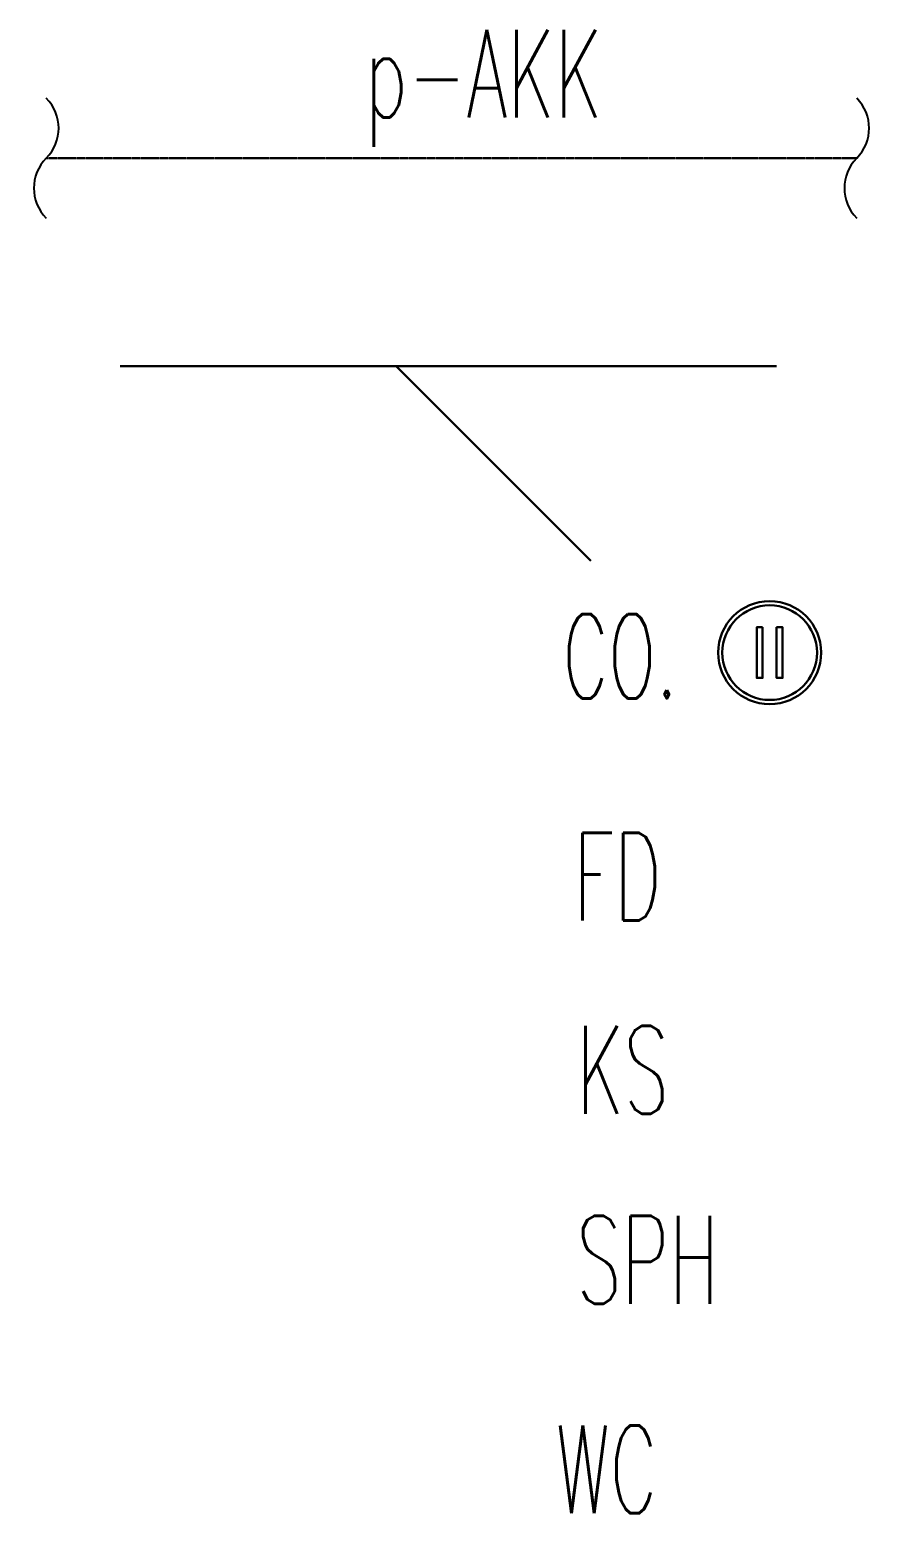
# Model space of a CAD drawing. Header units: millimetres. Extents: x -280308 to 6402717, y -14 to 2073074.
# Drawn here: x 12983 to 17782, y 580543 to 588984 of the extents above; entities that cross this region are included whole.
import ezdxf
from ezdxf.enums import TextEntityAlignment as Align

# ---------------------------------------------------------------- set-up
doc = ezdxf.new("R2010")
doc.units = ezdxf.units.MM
doc.linetypes.add('DASHDOT', pattern=[1, 0.5, -0.25, 0, -0.25])
doc.linetypes.add('Default', pattern=[0])
doc.layers.add('-ME-N.E.D LINE', color=160, linetype='Continuous', lineweight=30)
for name, color, linetype, lineweight, true_color in [('-P-AK', 7, 'Continuous', 30, 0xff0a0a), ('P-AKK', 7, 'DASHDOT', 30, 0xffff05), ('P-AKT', 7, 'Continuous', 30, 0xfe0101)]:
    doc.layers.add(name, color=color, linetype=linetype, lineweight=lineweight, true_color=true_color)
doc.layers.add('Teks-PL', color=7, linetype='Default', true_color=0xff0a0a)
doc.styles.add('RS', font='ROMANS.SHX', dxfattribs={"width": 0.8})

# ---------------------------------------------------------------- blocks, each defined once
blk = doc.blocks.new('CO')
at = {"layer": 'P-AKT', "linetype": 'Continuous', "lineweight": 30}
for points in [[(596187.6, -69820.4), (596180.5, -69820.4), (596180.5, -69881.5), (596187.6, -69881.5)], [(596204.5, -69820.4), (596211.7, -69820.4), (596211.7, -69881.5), (596204.5, -69881.5)]]:
    blk.add_lwpolyline(points, close=True, dxfattribs=at)
for radius in [62, 57]:
    blk.add_circle((596196.1, -69851), radius, dxfattribs=at)

msp = doc.modelspace()

# ---------------------------------------------------------------- linework, layer by layer
at = {"layer": '-P-AK'}
for p, q in [((13498, 587069.7, 0.6), (17231.7, 587069.7, 0.6)), ((15068.1, 587069.7, 0.6), (16176, 585961.8, 0.6))]:
    msp.add_line(p, q, dxfattribs=at)
at = {"layer": 'P-AKK', "ltscale": 0.001, "extrusion": (0, 0.052336, 0.99863)}
msp.add_line((17688, 588253, 90.6), (13076.9, 588253, 90.6), dxfattribs=at)
at = {"layer": 'Teks-PL', "ltscale": 100, "extrusion": (0, 0.052336, 0.99863)}
for centre, start, end in [((-12906.2, -587612.8, 30877.3), 135, 225), ((-17517.3, -587612.8, 30877.3), 135, 225), ((-13247.6, -587271.4, 30877.3), 315, 45), ((-17858.8, -587271.4, 30877.3), 315, 45)]:
    msp.add_arc(centre, 241.4, start, end, dxfattribs=at)

# ---------------------------------------------------------------- block references
at = {"layer": '-ME-N.E.D LINE', "color": 110, "lineweight": 30, "xscale": 4.724999654117992, "yscale": 4.724999654117992, "zscale": 4.724999654117992}
msp.add_blockref('CO', (-2799833.8, 915485.7, 799.7), dxfattribs=at)

# ---------------------------------------------------------------- texts
at = {"layer": 'Teks-PL', "extrusion": (0, 0.052336, 0.99863), "style": 'RS', "width": 0.6}
msp.add_text('p-AKK', height=500, rotation=180, dxfattribs=at).set_placement((-14890, -587673.9, 30877.3))
at = {"layer": 'Teks-PL', "color": 7, "extrusion": (0, 0.052336, 0.99863), "style": 'RS', "width": 0.6}
for s, height, p in [('CO.', 480, (-16341.9, -584533.5, 32235.1)), ('FD', 500, (-16326.3, -583282.2, 32146.1))]:
    msp.add_text(s, height=height, rotation=180, dxfattribs=at).set_placement(p, align=Align.MIDDLE_CENTER)
at = {"layer": 'Teks-PL', "color": 7, "style": 'RS', "width": 0.6}
for s, p in [('KS', (16092.7, 582816.2, 743)), ('SPH', (16092.7, 581736.2, 743)), ('WC', (15974.9, 580543.5, 743))]:
    msp.add_text(s, height=500, dxfattribs=at).set_placement(p)

doc.saveas('drawing.dxf')
